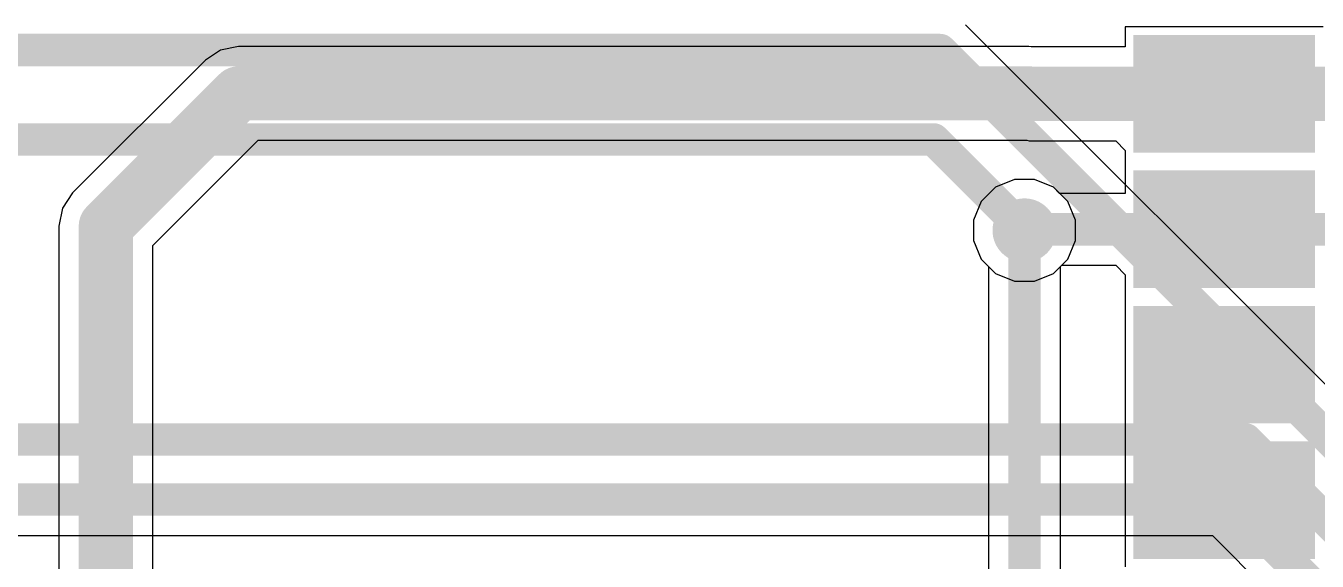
# Model space of a CAD drawing. Header units: inches. Extents: x 0 to 5376, y 0 to 5416.
# Drawn here: x 28.54 to 40.65, y 111.64 to 116.66 of the extents above; entities that cross this region are included whole.
import ezdxf

# ---------------------------------------------------------------- set-up
doc = ezdxf.new("R2010")
doc.units = ezdxf.units.IN
for name, color, linetype in [('Bottom Layer', 5, 'Continuous'), ('Bottom Paste', 16, 'Continuous'), ('Bottom Solder', 6, 'Continuous'), ('Layer 1', 16, 'Continuous'), ('Layer 2', 76, 'Continuous'), ('Top Layer', 1, 'Continuous'), ('Via Holes', 16, 'Continuous')]:
    doc.layers.add(name, color=color, linetype=linetype)

msp = doc.modelspace()

# ---------------------------------------------------------------- hatches: boundary and pattern name
at = {"layer": 'Bottom Layer'}
for points in [[(40.52380134999999, 115.57259969), (39.02380180999999, 115.57259969), (39.02380180999999, 116.47260043), (40.52380134999999, 116.47260043)], [(40.52380134999999, 114.30259969), (39.02380180999999, 114.30259969), (39.02380180999999, 115.20260043), (40.52380134999999, 115.20260043)], [(40.52380134999999, 113.03259969), (39.02380180999999, 113.03259969), (39.02380180999999, 113.93260043), (40.52380134999999, 113.93260043)], [(40.52380134999999, 111.76259969), (39.02380180999999, 111.76259969), (39.02380180999999, 112.66260043), (40.52380134999999, 112.66260043)]]:
    msp.add_hatch(color=5, dxfattribs=at).paths.add_polyline_path(points)
h = msp.add_hatch(color=5, dxfattribs=at)
edge = h.paths.add_edge_path()
edge.add_arc((37.90060238, 114.7422013), 0.2999994, 0, 360)
at = {"layer": 'Bottom Paste'}
for points in [[(40.52380134999999, 115.57259969), (39.02380180999999, 115.57259969), (39.02380180999999, 116.47260043), (40.52380134999999, 116.47260043)], [(40.52380134999999, 114.30259969), (39.02380180999999, 114.30259969), (39.02380180999999, 115.20260043), (40.52380134999999, 115.20260043)], [(40.52380134999999, 113.03259969), (39.02380180999999, 113.03259969), (39.02380180999999, 113.93260043), (40.52380134999999, 113.93260043)], [(40.52380134999999, 111.76259969), (39.02380180999999, 111.76259969), (39.02380180999999, 112.66260043), (40.52380134999999, 112.66260043)]]:
    msp.add_hatch(color=16, dxfattribs=at).paths.add_polyline_path(points)
at = {"layer": 'Bottom Solder'}
for points in [[(40.62540135, 115.47099969), (38.92220181, 115.47099969), (38.92220181, 116.57420043), (40.62540135, 116.57420043)], [(40.62540135, 114.20099969), (38.92220181, 114.20099969), (38.92220181, 115.30420043), (40.62540135, 115.30420043)], [(40.62540135, 112.93099969), (38.92220181, 112.93099969), (38.92220181, 114.03420043), (40.62540135, 114.03420043)], [(40.62540135, 111.66099969), (38.92220181, 111.66099969), (38.92220181, 112.76420043), (40.62540135, 112.76420043)]]:
    msp.add_hatch(color=6, dxfattribs=at).paths.add_polyline_path(points)
at = {"layer": 'Layer 1'}
h = msp.add_hatch(color=16, dxfattribs=at)
edge = h.paths.add_edge_path()
edge.add_arc((37.90060238, 114.7422013), 0.2999994, 0, 360)
at = {"layer": 'Layer 2'}
h = msp.add_hatch(color=76, dxfattribs=at)
edge = h.paths.add_edge_path()
edge.add_arc((37.90060238, 114.7422013), 0.2999994, 0, 360)
at = {"layer": 'Top Layer'}
h = msp.add_hatch(color=1, dxfattribs=at)
edge = h.paths.add_edge_path()
edge.add_arc((37.90060238, 114.7422013), 0.2999994, 0, 360)
at = {"layer": 'Via Holes'}
h = msp.add_hatch(color=7, dxfattribs=at)
edge = h.paths.add_edge_path()
edge.add_arc((37.90060238, 114.7422013), 0.1499997, 0, 360)

# ---------------------------------------------------------------- linework, layer by layer
at = {"layer": 'Bottom Layer'}
for p, q in [((40.70160008, 116.65039916), (38.84600308, 116.65039916)), ((38.84600308, 116.65039916), (38.84600308, 116.46285826)), ((30.3623218, 116.43394798), (30.21948998, 116.33851002)), ((30.5308, 116.46746074), (30.3623218, 116.43394798)), ((30.5308127, 116.4674582), (30.5308, 116.46746074)), ((37.94100108, 116.4674582), (30.5308127, 116.4674582)), ((37.96412778, 116.46285826), (37.94100108, 116.4674582)), ((38.84600308, 116.46285826), (37.96412778, 116.46285826)), ((30.21948998, 116.33851002), (28.97488998, 115.09391002)), ((29.7264582, 114.60023816), (30.71316183999999, 115.5869418)), ((30.71316183999999, 115.5869418), (37.92247432, 115.5869418)), ((37.92247432, 115.5869418), (37.94560102, 115.58234186)), ((37.94560102, 115.58234186), (38.75619884, 115.58234186)), ((38.75619884, 115.58234186), (38.84600308, 115.49253762)), ((38.84600308, 115.49253762), (38.84600054, 115.39480096)), ((38.84600054, 115.39480096), (38.84600308, 115.26779842)), ((37.80556319999999, 115.2200007), (37.62995014, 115.14726018)), ((37.99564156, 115.2200007), (37.80556319999999, 115.2200007)), ((38.17125461999999, 115.14726018), (37.99564156, 115.2200007)), ((38.84600308, 115.26779842), (38.84600308, 115.08926944)), ((28.97488998, 115.09391002), (28.87945456, 114.95108074)), ((37.62995014, 115.14726018), (37.4955435, 115.01285354)), ((38.22924536, 115.08926944), (38.17125461999999, 115.14726018)), ((38.84600308, 115.08926944), (38.22924536, 115.08926944)), ((28.87945456, 114.95108074), (28.8459418, 114.7826)), ((37.4955435, 115.01285354), (37.42280298, 114.83724048)), ((37.42280298, 114.83724048), (37.42280298, 114.64716212)), ((28.8459418, 114.7826), (28.8459418, 108.94847146)), ((29.7264582, 108.94847146), (29.7264582, 114.60023816)), ((37.42280298, 114.64716212), (37.4955435, 114.47154906)), ((37.4955435, 114.47154906), (37.62995014, 114.33714242)), ((37.62995014, 114.33714242), (37.80556319999999, 114.2644019)), ((37.99564156, 114.2644019), (38.17125461999999, 114.33714242)), ((38.17125461999999, 114.33714242), (38.25004288, 114.41593068)), ((38.25004288, 114.41593068), (38.75619884, 114.41593068)), ((38.75619884, 114.41593068), (38.84600308, 114.32612644)), ((38.84600308, 114.32612644), (38.84600054, 114.12480096)), ((37.80556319999999, 114.2644019), (37.99564156, 114.2644019)), ((38.84600054, 114.12480096), (38.84600308, 113.99779842)), ((38.84600308, 113.99779842), (38.84600308, 112.9674017)), ((38.84600308, 112.9674017), (38.84600054, 112.85480096)), ((38.84600054, 112.85480096), (38.84600308, 112.72779842)), ((38.84600308, 112.72779842), (38.84600308, 111.6974017)), ((38.84600308, 111.6974017), (38.84600054, 111.58480096))]:
    msp.add_line(p, q, dxfattribs=at)
for points in [[(29.2862, 114.7826, 0.508, 0.508, 0), (30.5308, 116.0272, 0.508, 0.508, 0)], [(30.5308, 116.0272, 0.508, 0.508, 0), (37.94100108, 116.0272, 0.508, 0.508, 0)], [(37.94100108, 116.0272, 0.508, 0.508, 0), (37.94560102, 116.02260006, 0.508, 0.508, 0)], [(37.94560102, 116.02260006, 0.508, 0.508, 0), (39.77380158, 116.02260006, 0.508, 0.508, 0)], [(39.77380158, 116.02260006, 0.508, 0.508, 0), (43.30240006, 116.02260006, 0.508, 0.508, 0)], [(29.2862, 108.7628, 0.508, 0.508, 0), (29.2862, 114.7826, 0.508, 0.508, 0)], [(37.90060238, 114.7422013, 0.3048, 0.3048, 0), (37.91100114, 114.75260006, 0.3048, 0.3048, 0)], [(37.91100114, 114.75260006, 0.3048, 0.3048, 0), (39.77380158, 114.75260006, 0.3048, 0.3048, 0)], [(39.77380158, 114.75260006, 0.3048, 0.3048, 0), (41.00019993999999, 114.75260006, 0.3048, 0.3048, 0)]]:
    msp.add_lwpolyline(points, format="xyseb", dxfattribs=at)
for points in [[(30.4038, 116.0272, 0.254, 0.254, 1), (30.6578, 116.0272, 0.254, 0.254, 1)], [(30.4038, 116.0272, 0.254, 0.254, 1), (30.6578, 116.0272, 0.254, 0.254, 1)], [(37.81400108, 116.0272, 0.254, 0.254, 1), (38.06800108, 116.0272, 0.254, 0.254, 1)], [(37.81400108, 116.0272, 0.254, 0.254, 1), (38.06800108, 116.0272, 0.254, 0.254, 1)], [(37.81860102, 116.02260006, 0.254, 0.254, 1), (38.07260101999999, 116.02260006, 0.254, 0.254, 1)], [(37.81860102, 116.02260006, 0.254, 0.254, 1), (38.07260101999999, 116.02260006, 0.254, 0.254, 1)], [(39.64680157999999, 116.02260006, 0.254, 0.254, 1), (39.90080158, 116.02260006, 0.254, 0.254, 1)], [(39.64680157999999, 116.02260006, 0.254, 0.254, 1), (39.90080158, 116.02260006, 0.254, 0.254, 1)], [(29.15919999999999, 114.7826, 0.254, 0.254, 1), (29.4132, 114.7826, 0.254, 0.254, 1)], [(29.15919999999999, 114.7826, 0.254, 0.254, 1), (29.4132, 114.7826, 0.254, 0.254, 1)], [(37.82440238, 114.7422013, 0.1524, 0.1524, 1), (37.97680238, 114.7422013, 0.1524, 0.1524, 1)], [(37.83480114, 114.75260006, 0.1524, 0.1524, 1), (37.98720114, 114.75260006, 0.1524, 0.1524, 1)], [(37.83480114, 114.75260006, 0.1524, 0.1524, 1), (37.98720114, 114.75260006, 0.1524, 0.1524, 1)], [(39.69760158, 114.75260006, 0.1524, 0.1524, 1), (39.85000158, 114.75260006, 0.1524, 0.1524, 1)], [(39.69760158, 114.75260006, 0.1524, 0.1524, 1), (39.85000158, 114.75260006, 0.1524, 0.1524, 1)]]:
    msp.add_lwpolyline(points, format="xyseb", close=True, dxfattribs=at)
at = {"layer": 'Layer 1'}
for p, q in [((37.80556319999999, 115.2200007), (37.62995014, 115.14726018)), ((37.99564156, 115.2200007), (37.80556319999999, 115.2200007)), ((38.17125461999999, 115.14726018), (37.99564156, 115.2200007)), ((37.62995014, 115.14726018), (37.4955435, 115.01285354)), ((38.30566125999999, 115.01285354), (38.17125461999999, 115.14726018)), ((37.4955435, 115.01285354), (37.42280298, 114.83724048)), ((38.37840178, 114.83724048), (38.30566125999999, 115.01285354)), ((37.42280298, 114.83724048), (37.42280298, 114.64716212)), ((38.37840178, 114.64716212), (38.37840178, 114.83724048)), ((37.42280298, 114.64716212), (37.4955435, 114.47154906)), ((38.30566125999999, 114.47154906), (38.37840178, 114.64716212)), ((37.4955435, 114.47154906), (37.563933, 114.40315956)), ((38.23727176, 114.40315956), (38.30566125999999, 114.47154906)), ((37.563933, 114.40315956), (37.563933, 104.16159762)), ((38.23727176, 104.30105124), (38.23727176, 114.40315956))]:
    msp.add_line(p, q, dxfattribs=at)
msp.add_lwpolyline([(37.90060238, 104.16159762, 0.3048, 0.3048, 0), (37.90060238, 114.7422013, 0.3048, 0.3048, 0)], format="xyseb", dxfattribs=at)
msp.add_lwpolyline([(37.82440238, 114.7422013, 0.1524, 0.1524, 1), (37.97680238, 114.7422013, 0.1524, 0.1524, 1)], format="xyseb", close=True, dxfattribs=at)
at = {"layer": 'Layer 2'}
for p, q in [((49.3616615, 104.6574615), (37.3474615, 116.6716615)), ((25.70224222, 111.88053062), (39.66234638, 111.88053062)), ((39.66234638, 111.88053062), (47.28833316, 104.25454384))]:
    msp.add_line(p, q, dxfattribs=at)
for points in [[(27.2796, 116.4336, 0.3048, 0.3048, 0), (37.1094, 116.4336, 0.3048, 0.3048, 0)], [(37.1094, 116.4336, 0.3048, 0.3048, 0), (49.1236, 104.4194, 0.3048, 0.3048, 0)], [(19.939, 115.5954, 0.3048, 0.3048, 0), (37.04740368, 115.5954, 0.3048, 0.3048, 0)], [(37.04740368, 115.5954, 0.3048, 0.3048, 0), (37.90060238, 114.7422013, 0.3048, 0.3048, 0)], [(26.1063994, 112.7808006, 0.3048, 0.3048, 0), (39.9747994, 112.7808006, 0.3048, 0.3048, 0)], [(39.9747994, 112.7808006, 0.3048, 0.3048, 0), (48.4124, 104.3432, 0.3048, 0.3048, 0)], [(25.36320048, 112.2172, 0.3048, 0.3048, 0), (39.80179999999999, 112.2172, 0.3048, 0.3048, 0)], [(39.80179999999999, 112.2172, 0.3048, 0.3048, 0), (47.62500254, 104.39399746, 0.3048, 0.3048, 0)]]:
    msp.add_lwpolyline(points, format="xyseb", dxfattribs=at)
for points in [[(37.03319999999999, 116.4336, 0.1524, 0.1524, 1), (37.18559999999999, 116.4336, 0.1524, 0.1524, 1)], [(37.03319999999999, 116.4336, 0.1524, 0.1524, 1), (37.18559999999999, 116.4336, 0.1524, 0.1524, 1)], [(36.97120368, 115.5954, 0.1524, 0.1524, 1), (37.12360368, 115.5954, 0.1524, 0.1524, 1)], [(36.97120368, 115.5954, 0.1524, 0.1524, 1), (37.12360368, 115.5954, 0.1524, 0.1524, 1)], [(37.82440238, 114.7422013, 0.1524, 0.1524, 1), (37.97680238, 114.7422013, 0.1524, 0.1524, 1)], [(39.89859939999999, 112.7808006, 0.1524, 0.1524, 1), (40.05099939999999, 112.7808006, 0.1524, 0.1524, 1)], [(39.89859939999999, 112.7808006, 0.1524, 0.1524, 1), (40.05099939999999, 112.7808006, 0.1524, 0.1524, 1)], [(39.7256, 112.2172, 0.1524, 0.1524, 1), (39.878, 112.2172, 0.1524, 0.1524, 1)], [(39.7256, 112.2172, 0.1524, 0.1524, 1), (39.878, 112.2172, 0.1524, 0.1524, 1)]]:
    msp.add_lwpolyline(points, format="xyseb", close=True, dxfattribs=at)
at = {"layer": 'Top Layer'}
for p, q in [((37.80556319999999, 115.2200007), (37.62995014, 115.14726018)), ((37.99564156, 115.2200007), (37.80556319999999, 115.2200007)), ((38.17125461999999, 115.14726018), (37.99564156, 115.2200007)), ((37.62995014, 115.14726018), (37.4955435, 115.01285354)), ((38.30566125999999, 115.01285354), (38.17125461999999, 115.14726018)), ((37.4955435, 115.01285354), (37.42280298, 114.83724048)), ((38.37840178, 114.83724048), (38.30566125999999, 115.01285354)), ((37.42280298, 114.83724048), (37.42280298, 114.64716212)), ((38.37840178, 114.64716212), (38.37840178, 114.83724048)), ((37.42280298, 114.64716212), (37.4955435, 114.47154906)), ((38.30566125999999, 114.47154906), (38.37840178, 114.64716212)), ((37.4955435, 114.47154906), (37.62995014, 114.33714242)), ((38.17125461999999, 114.33714242), (38.30566125999999, 114.47154906)), ((37.62995014, 114.33714242), (37.80556319999999, 114.2644019)), ((37.99564156, 114.2644019), (38.17125461999999, 114.33714242)), ((37.80556319999999, 114.2644019), (37.99564156, 114.2644019))]:
    msp.add_line(p, q, dxfattribs=at)

doc.saveas('drawing.dxf')
